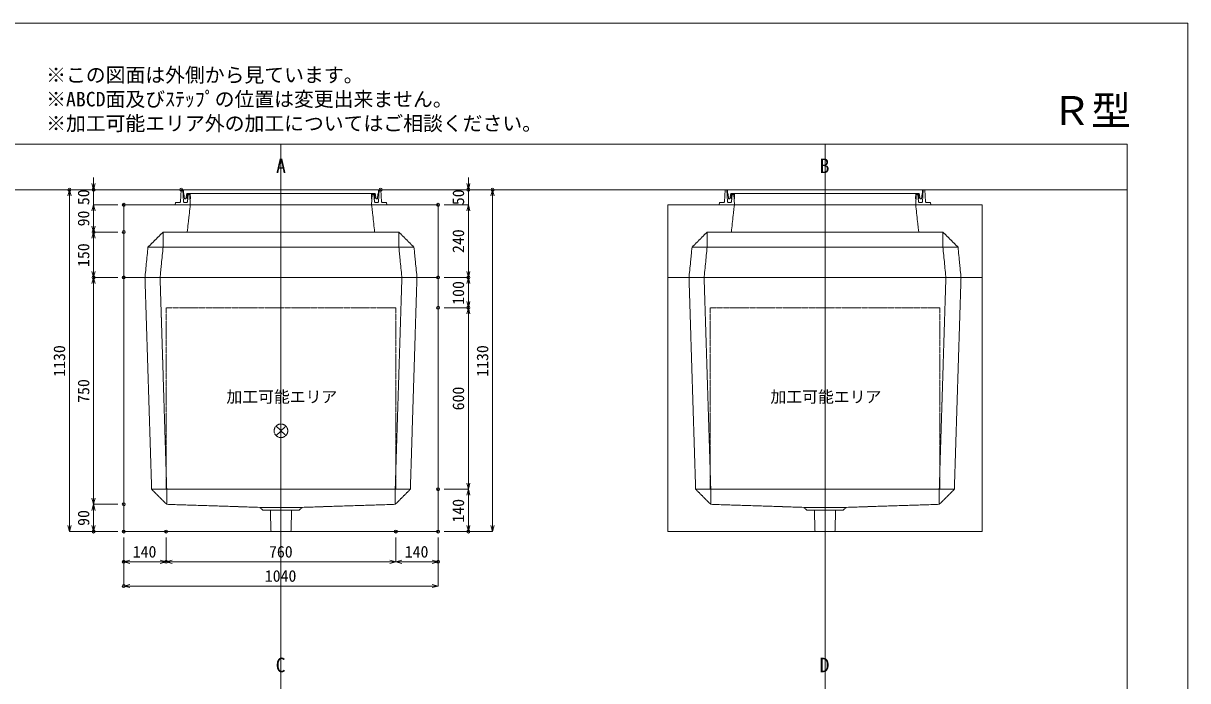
# Model space of a CAD drawing. Units: millimetres, scale not verified. Extents: x -2970 to 2970, y -2100 to 2100.
# Drawn here: x -883 to 2970, y -73 to 2100 of the extents above; entities that cross this region are included whole.
import ezdxf
from ezdxf.enums import TextEntityAlignment as Align

# ---------------------------------------------------------------- set-up
doc = ezdxf.new("R2010")
doc.units = ezdxf.units.MM
doc.header["$LTSCALE"] = 20
doc.header["$PDMODE"] = 32
doc.header["$PDSIZE"] = 10
doc.linetypes.add('LONG_DASHED1', pattern=[7, 6, -1])
doc.linetypes.add('LONG_DOUBLE_CHAIN', pattern=[21.8, 18, -1, 0.6, -0.6, 0.6, -1])
for name, color, linetype, lineweight in [('0-0_D-TTL', 7, 'Continuous', 9), ('0-1_Defpoints', 7, 'Continuous', 9), ('0-3_D-TTL-TXT', 7, 'Continuous', 9), ('0-4_D-STR-TXT', 7, 'Continuous', 9), ('0-5_0', 134, 'Continuous', 9), ('0-6_D-STR-DIM', 3, 'Continuous', 9), ('0-7_D-STR', 7, 'LONG_DASHED1', 9), ('0-9_D-STR-STR5', 1, 'LONG_DOUBLE_CHAIN', 9), ('0-A_D-STR-STR4', 134, 'Continuous', 9)]:
    doc.layers.add(name, color=color, linetype=linetype, lineweight=lineweight)
doc.styles.add('ＭＳ ゴシック', font='')
doc.styles.get('ＭＳ ゴシック').set_extended_font_data('MS Gothic')

# ---------------------------------------------------------------- blocks, each defined once
blk = doc.blocks.new('A$C4DE05FD1')
at = {"layer": '0-0_D-TTL', "color": 134}
for p, q in [((4000, 76000), (114800, 76000)), ((114800, 76000), (114800, 4000))]:
    blk.add_line(p, q, dxfattribs=at)
at = {"layer": '0-1_Defpoints', "color": 134}
for p, q in [((0, 84000), (118800, 84000)), ((118800, 84000), (118800, 0))]:
    blk.add_line(p, q, dxfattribs=at)
at = {"layer": '0-3_D-TTL-TXT', "style": 'ＭＳ ゴシック'}
for s, p in [('※この図面は外側から見ています。', (43260.9, 79815.7)), ('※ABCD面及びｽﾃｯﾌﾟの位置は変更出来ません。', (43260.9, 78215.7)), ('※加工可能エリア外の加工についてはご相談ください。', (43260.9, 76615.7))]:
    blk.add_text(s, height=962.2, dxfattribs=at).set_placement(p, align=Align.BOTTOM_LEFT)
blk = doc.blocks.new('_Open30')
at = {"layer": '0-5_0', "color": 7}
blk.add_line((0, 0), (-20, 0), dxfattribs=at)
blk.add_lwpolyline([(-20, 5.36), (0, 0), (-20, -5.36)], dxfattribs=at)
blk = doc.blocks.new('A$C31CA379A')
at = {"layer": '0-4_D-STR-TXT', "style": 'ＭＳ ゴシック'}
for s, p in [('A', (-325.9, -2190.5)), ('B', (35638.6, -2190.5)), ('C', (-351.4, -35190.5)), ('D', (35638.6, -35190.5))]:
    blk.add_text(s, height=962.2, dxfattribs=at).set_placement(p, align=Align.BOTTOM_LEFT)
blk = doc.blocks.new('A$C533A0D9A')
at = {"layer": '0-7_D-STR'}
for p, q in [((-6000, 4800), (-6200, 3000)), ((6000, 4800), (6200, 3000)), ((-8800, 2000), (-7800, 3000)), ((-7800, 2000), (-7800, 3000)), ((7800, 2000), (7800, 3000)), ((-8800, 2000), (-9000, 0)), ((8800, 2000), (-8800, 2000)), ((-7800, 2000), (-8000, 0)), ((7800, 2000), (8000, 0)), ((8800, 2000), (9000, 0))]:
    blk.add_line(p, q, dxfattribs=at)
at = {"layer": '0-7_D-STR', "linetype": 'Continuous'}
for p in [(10400, 4800), (-10400, 0)]:
    blk.add_line(p, (10400, 0), dxfattribs=at)
blk.add_lwpolyline([(-10400, 0), (-10400, 4800), (10400, 4800)], dxfattribs=at)
at = {"layer": '0-7_D-STR'}
blk.add_lwpolyline([(8800, 2000), (7800, 3000), (-7800, 3000)], dxfattribs=at)
blk = doc.blocks.new('A$C7BB150D6')
at = {"layer": '0-7_D-STR', "linetype": 'Continuous'}
for p, q in [((-10400, 0), (10400, 0)), ((-10400, -16800), (-10400, 0)), ((10400, -16800), (10400, 0)), ((-10400, -16800), (10400, -16800))]:
    blk.add_line(p, q, dxfattribs=at)
at = {"layer": '0-7_D-STR'}
for p, q in [((-9000, 0), (-8560, -14000)), ((-8000, 0), (-7560, -14000)), ((8000, 0), (7560, -14000)), ((9000, 0), (8560, -14000)), ((-7560, -15000), (-8560, -14000)), ((-8560, -14000), (8560, -14000)), ((-7560, -15000), (-7560, -14000)), ((7560, -15000), (8560, -14000)), ((7560, -15000), (7560, -14000)), ((-7560, -15000), (-1400, -15200)), ((-1200, -15380), (-1400, -15200)), ((1400, -15200), (-1400, -15200)), ((1200, -15380), (-1200, -15380)), ((-660, -16800), (-705, -15380)), ((660, -16800), (705, -15380)), ((1200, -15380), (1400, -15200)), ((7560, -15000), (1400, -15200))]:
    blk.add_line(p, q, dxfattribs=at)
at = {"layer": '0-9_D-STR-STR5'}
for p, q in [((-7600, -2000), (-7600, -14000)), ((7600, -2000), (-7600, -2000)), ((7600, -2000), (7600, -14000)), ((7600, -14000), (-7600, -14000))]:
    blk.add_line(p, q, dxfattribs=at)
blk = doc.blocks.new('A$C284D0AE2')
at = {"layer": '0-A_D-STR-STR4'}
for p, q in [((-6600, 1000), (-6655.6, 197.2)), ((-6500, 1000), (-6600, 1000)), ((-6442.7, 197.2), (-6500, 1000)), ((-6450, 1000), (-6450, 740)), ((-6980, 160), (-7000, 0)), ((-7000, 0), (7000, 0)), ((-6695.5, 160), (-6980, 160)), ((-6450, 740), (-6438.3, 740)), ((-6418.4, 721.8), (-6390, 400)), ((-6235.7, 160), (-6402.8, 160)), ((-6390, 400), (-6290, 400)), ((-6290, 400), (-6230, 740)), ((-6230, 740), (6230, 740)), ((-6180, 740), (-6212.4, 401.3)), ((-6212.4, 401.3), (-6172.2, 401.3)), ((-6140, 680), (-6195.9, 195.4)), ((-6000, 740), (-6180, 740)), ((-6040, 680), (-6140, 680)), ((-6000, 0), (-6040, 680)), ((-6023.6, 401.3), (-5983.5, 401.3)), ((-5983.5, 401.3), (-6000, 740)), ((6000, 740), (6180, 740)), ((6212.4, 401.3), (6172.2, 401.3)), ((6180, 740), (6212.4, 401.3)), ((6235.7, 160), (6402.8, 160)), ((6695.5, 160), (6980, 160)), ((6980, 160), (7000, 0))]:
    blk.add_line(p, q, dxfattribs=at)
for points in [[(-6450, 1000), (6450, 1000), (6450, 740), (6438.3, 740)], [(6442.7, 197.2), (6500, 1000), (6600, 1000), (6655.6, 197.2)], [(6023.6, 401.3), (5983.5, 401.3), (6000, 740)], [(6000, 0), (6040, 680), (6140, 680), (6195.9, 195.4)], [(6418.4, 721.8), (6390, 400), (6290, 400), (6230, 740)]]:
    blk.add_lwpolyline(points, dxfattribs=at)
for centre, radius, start, end in [((-6695.5, 200), 40, 270, 356.0372), ((-6402.8, 200), 40, 184.08562, 270), ((-6438.3, 720), 20, 5.04245, 90), ((-6235.7, 200), 40, 270, 353.41806), ((6235.7, 200), 40, 186.58194, 270), ((6402.8, 200), 40, 270, 355.91438), ((6438.3, 720), 20, 90, 174.95755), ((6695.5, 200), 40, 183.9628, 270)]:
    blk.add_arc(centre, radius, start, end, dxfattribs=at)
blk = doc.blocks.new('A$C1C640AAB')
at = {"layer": '0-9_D-STR-STR5'}
for p, q in [((-318.2, -318.2), (318.2, 318.2)), ((-318.2, 318.2), (318.2, -318.2))]:
    blk.add_line(p, q, dxfattribs=at)
blk.add_circle((0, 0), 450, dxfattribs=at)
blk = doc.blocks.new('A$Cd271332f')
at = {"layer": '0-7_D-STR'}
blk.add_blockref('A$C7BB150D6', (0, 0), dxfattribs=at)
at = {"layer": '0-9_D-STR-STR5'}
blk.add_blockref('A$C1C640AAB', (0, -10140), dxfattribs=at)

msp = doc.modelspace()

# ---------------------------------------------------------------- linework, layer by layer
at = {"layer": '0-1_Defpoints'}
for p in [(-730, 1550), (-650, 1550), (-360, 1550), (300, 1550), (590, 1550), (670, 1550), (-550, 1500), (-550, 1500), (490, 1500), (-650, 1410), (-550, 1410), (-650, 1260), (-550, 1260), (490, 1260), (590, 1260), (490, 1160), (590, 1160), (490, 560), (-550, 510), (-650, 420), (-550, 420), (-550, 420), (-410, 420), (350, 420), (490, 420), (590, 420), (-550, 320), (-410, 320), (490, 320), (-550, 240)]:
    msp.add_point(p, dxfattribs=at)
at = {"layer": '0-5_0'}
for p, q in [((-30, -1600), (-30, 1700)), ((1770, -1600), (1770, 1700)), ((-1030, 1550), (2770, 1550))]:
    msp.add_line(p, q, dxfattribs=at)
at = {"layer": '0-6_D-STR-DIM'}
for p, q in [((-650, 1570), (-650, 1590)), ((590, 1570), (590, 1590)), ((-380, 1550), (-730, 1550)), ((-380, 1550), (-650, 1550)), ((-650, 1500), (-650, 1550)), ((320, 1550), (590, 1550)), ((320, 1550), (670, 1550)), ((590, 1500), (590, 1550)), ((-730, 440), (-730, 1530)), ((670, 440), (670, 1530)), ((-570, 1500), (-650, 1500)), ((-570, 1500), (-650, 1500)), ((-650, 1480), (-650, 1430)), ((-650, 1480), (-650, 1460)), ((510, 1500), (590, 1500)), ((510, 1500), (590, 1500)), ((590, 1480), (590, 1280)), ((590, 1480), (590, 1460)), ((-570, 1410), (-650, 1410)), ((-570, 1410), (-650, 1410)), ((-650, 1280), (-650, 1390)), ((-570, 1260), (-650, 1260)), ((-570, 1260), (-650, 1260)), ((-650, 530), (-650, 1240)), ((510, 1260), (590, 1260)), ((510, 1260), (590, 1260)), ((590, 1180), (590, 1240)), ((510, 1160), (590, 1160)), ((510, 1160), (590, 1160)), ((590, 580), (590, 1140)), ((510, 560), (590, 560)), ((510, 560), (590, 560)), ((590, 540), (590, 440)), ((-570, 510), (-650, 510)), ((-570, 510), (-650, 510)), ((-650, 490), (-650, 440)), ((-570, 420), (-730, 420)), ((-570, 420), (-650, 420)), ((-550, 400), (-550, 240)), ((-550, 400), (-550, 320)), ((-410, 400), (-410, 320)), ((-410, 400), (-410, 320)), ((350, 400), (350, 320)), ((350, 400), (350, 320)), ((490, 400), (490, 320)), ((490, 400), (490, 240)), ((510, 420), (590, 420)), ((510, 420), (670, 420)), ((-430, 320), (-530, 320)), ((330, 320), (-390, 320)), ((370, 320), (470, 320)), ((470, 240), (-530, 240))]:
    msp.add_line(p, q, dxfattribs=at)

# ---------------------------------------------------------------- block references
at = {"layer": '0-0_D-TTL', "xscale": 0.05, "yscale": 0.05}
msp.add_blockref('A$C4DE05FD1', (-2970, -2100), dxfattribs=at)
at = {"layer": '0-4_D-STR-TXT', "xscale": 0.05, "yscale": 0.05}
msp.add_blockref('A$C31CA379A', (-30, 1700), dxfattribs=at)
at = {"layer": '0-6_D-STR-DIM'}
for p, rotation in [((-730, 1550), 90), ((-650, 1550), 270), ((590, 1550), 270), ((670, 1550), 90), ((-650, 1500), 90), ((-650, 1500), 90), ((590, 1500), 90), ((590, 1500), 90), ((-650, 1410), 270), ((-650, 1410), 90), ((-650, 1260), 270), ((590, 1260), 270), ((-650, 1260), 90), ((590, 1260), 90), ((590, 1160), 270), ((590, 1160), 90), ((590, 560), 270), ((590, 560), 90), ((-650, 510), 270), ((-650, 510), 90), ((-730, 420), 270), ((-650, 420), 270), ((590, 420), 270), ((670, 420), 270), ((-550, 320), 180), ((-410, 320), 180), ((350, 320), 180), ((-550, 240), 180)]:
    msp.add_blockref('_Open30', p, dxfattribs=dict(at, rotation=rotation))
for p in [(-410, 320), (350, 320), (490, 320), (490, 240)]:
    msp.add_blockref('_Open30', p, dxfattribs=at)
at = {"layer": '0-7_D-STR', "xscale": 0.05, "yscale": 0.05}
for name, p in [('A$C533A0D9A', (-30, 1260)), ('A$C533A0D9A', (1770, 1260)), ('A$Cd271332f', (-30, 1260)), ('A$C7BB150D6', (1770, 1260))]:
    msp.add_blockref(name, p, dxfattribs=at)
at = {"layer": '0-A_D-STR-STR4', "xscale": 0.05, "yscale": 0.05}
for p in [(-30, 1500), (1770, 1500)]:
    msp.add_blockref('A$C284D0AE2', p, dxfattribs=at)

# ---------------------------------------------------------------- texts
at = {"layer": '0-3_D-TTL-TXT', "style": 'ＭＳ ゴシック'}
msp.add_text('Ｒ型', height=96.21, dxfattribs=at).set_placement((2519.75, 1734.55), align=Align.BOTTOM_LEFT)
at = {"layer": '0-6_D-STR-DIM', "style": 'ＭＳ ゴシック'}
for s, p in [('50', (-652.6, 1498.9)), ('50', (587.4, 1498.9)), ('90', (-652.6, 1428.7)), ('240', (587.4, 1340.8)), ('150', (-652.6, 1294.48)), ('100', (587.4, 1169.48)), ('1130', (-732.6, 931.48)), ('1130', (667.4, 931.48)), ('750', (-652.6, 845.4)), ('600', (587.4, 820.6)), ('140', (587.4, 449.48)), ('90', (-652.6, 438.7))]:
    msp.add_text(s, height=38.42, rotation=90, dxfattribs=at).set_placement(p, align=Align.BOTTOM_LEFT)
for s, p in [('140', (-520.52, 322.6)), ('760', (-69.6, 322.6)), ('140', (379.48, 322.6)), ('1040', (-83.52, 242.6))]:
    msp.add_text(s, height=38.42, dxfattribs=at).set_placement(p, align=Align.BOTTOM_LEFT)
at = {"layer": '0-9_D-STR-STR5', "style": 'ＭＳ ゴシック'}
for p in [(-210.48, 834.75), (1589.52, 834.75)]:
    msp.add_text('加工可能エリア', height=38.42, dxfattribs=at).set_placement(p, align=Align.BOTTOM_LEFT)

doc.saveas('drawing.dxf')
